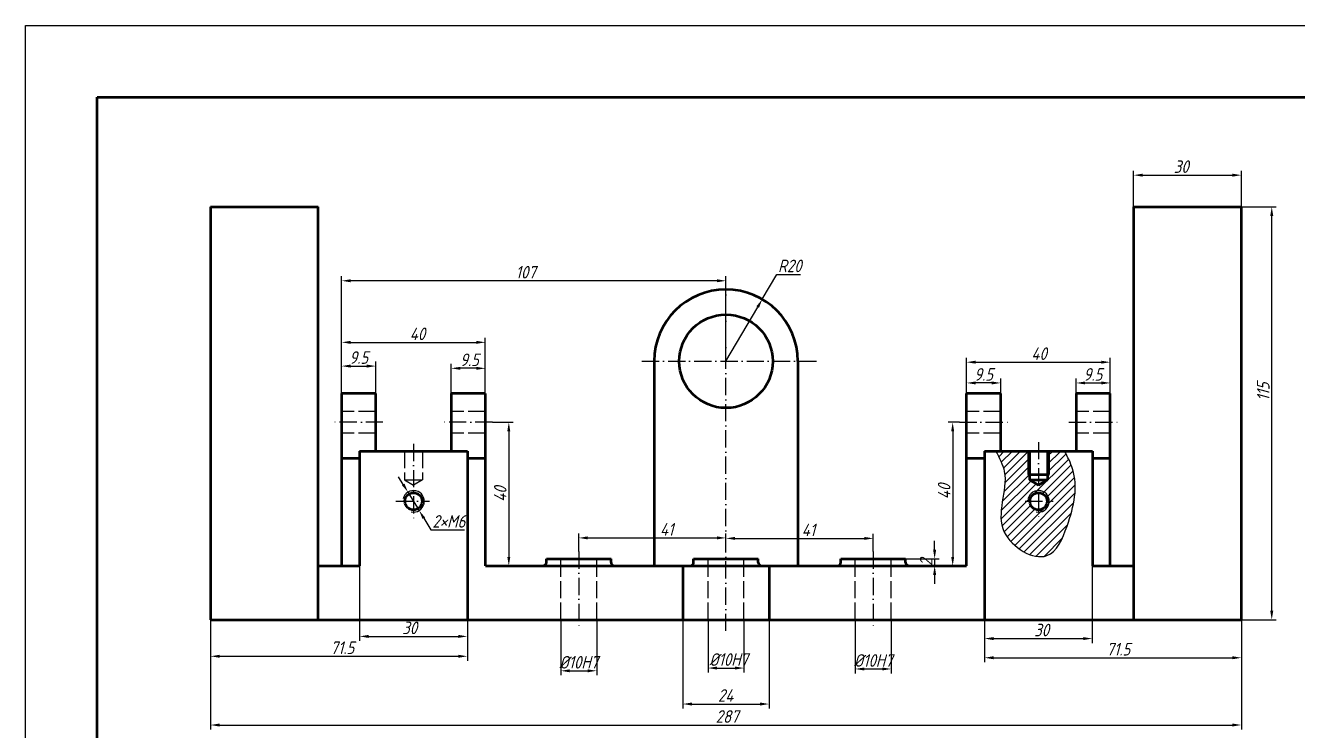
# Model space of a CAD drawing. Header units: millimetres. Extents: x 12 to 606, y 14 to 434.
# Drawn here: x 11.8 to 366, y 237.7 to 434.1 of the extents above; entities that cross this region are included whole.
import ezdxf

# ---------------------------------------------------------------- set-up
doc = ezdxf.new("R2010")
doc.units = ezdxf.units.MM
doc.linetypes.add('ACAD_ISO02W100', pattern=[15, 12, -3])
doc.linetypes.add('ACAD_ISO10W100', pattern=[18, 12, -3, 0, -3])
for name, color, linetype, lineweight in [('剖面线', 5, 'Continuous', 25), ('尺寸标注', 7, 'Continuous', 25), ('粗实线', 3, 'Continuous', 50), ('细实线', 7, 'Continuous', 25), ('细点画线', 1, 'ACAD_ISO10W100', 25), ('细虚线', 2, 'ACAD_ISO02W100', 25)]:
    doc.layers.add(name, color=color, linetype=linetype, lineweight=lineweight)
doc.styles.add('长仿宋', font='gbeitc.shx', dxfattribs={"bigfont": 'gbcbig.shx'})
doc.dimstyles.new('ISO-25', dxfattribs={"dimtxt": 3.5, "dimasz": 2.5, "dimexe": 1.25, "dimexo": 0, "dimtad": 1, "dimdsep": 46, "dimtxsty": '长仿宋', "dimcen": 2.5, "dimadec": 0, "dimazin": 0, "dimtfac": 1, "dimtmove": 0, "dimatfit": 2, "dimfxl": 1, "dimarcsym": 0})
doc.dimstyles.new('ISO-25$3', dxfattribs={"dimtxt": 3.5, "dimasz": 2.5, "dimexe": 1.25, "dimexo": 0, "dimtad": 1, "dimtoh": 1, "dimdsep": 46, "dimtxsty": '长仿宋', "dimcen": 2.5, "dimadec": 0, "dimazin": 0, "dimtfac": 1, "dimtmove": 0, "dimatfit": 2, "dimfxl": 1, "dimarcsym": 0})
doc.dimstyles.new('ISO-25$4', dxfattribs={"dimtxt": 3.5, "dimasz": 2.5, "dimexe": 1.25, "dimexo": 0, "dimtad": 1, "dimtoh": 1, "dimdsep": 46, "dimtxsty": '长仿宋', "dimcen": 2.5, "dimadec": 0, "dimazin": 0, "dimtfac": 1, "dimtmove": 0, "dimatfit": 2, "dimfxl": 1, "dimarcsym": 0})

# ---------------------------------------------------------------- blocks, each defined once
blk = doc.blocks.new('*D39')
at = {"layer": 'Defpoints', "color": 0, "transparency": 16777216}
for p in [(63.36, 268.6), (350.36, 268.6), (350.36, 239.29)]:
    blk.add_point(p, dxfattribs=at)
at = {"layer": '尺寸标注', "color": 0, "lineweight": -2, "transparency": 16777216}
for p, q in [((63.36, 268.6), (63.36, 238.04)), ((350.36, 268.6), (350.36, 238.04)), ((65.86, 239.29), (347.86, 239.29))]:
    blk.add_line(p, q, dxfattribs=at)
at = {"layer": '尺寸标注', "color": 0, "transparency": 16777216}
for points in [[(65.86, 239.7), (65.86, 238.87), (63.36, 239.29)], [(347.86, 239.7), (347.86, 238.87), (350.36, 239.29)]]:
    blk.add_solid(points, dxfattribs=at)
at = {"layer": '尺寸标注', "color": 0, "transparency": 16777216, "insert": (207.18, 241.66), "char_height": 3.5, "attachment_point": 5, "style": '长仿宋'}
blk.add_mtext('287', dxfattribs=at)
blk = doc.blocks.new('*D40')
at = {"layer": 'Defpoints', "color": 0, "transparency": 16777216}
for p in [(350.36, 383.6), (358.81, 383.6), (350.36, 268.6)]:
    blk.add_point(p, dxfattribs=at)
at = {"layer": '尺寸标注', "color": 0, "lineweight": -2, "transparency": 16777216}
for p, q in [((350.36, 383.6), (360.06, 383.6)), ((358.81, 271.1), (358.81, 381.1)), ((350.36, 268.6), (360.06, 268.6))]:
    blk.add_line(p, q, dxfattribs=at)
at = {"layer": '尺寸标注', "color": 0, "transparency": 16777216}
for points in [[(358.39, 381.1), (359.23, 381.1), (358.81, 383.6)], [(358.39, 271.1), (359.23, 271.1), (358.81, 268.6)]]:
    blk.add_solid(points, dxfattribs=at)
at = {"layer": '尺寸标注', "color": 0, "transparency": 16777216, "insert": (356.44, 332.15), "char_height": 3.5, "attachment_point": 5, "rotation": 90, "style": '长仿宋'}
blk.add_mtext('115', dxfattribs=at)
blk = doc.blocks.new('*D46')
at = {"layer": 'Defpoints', "color": 0, "transparency": 16777216}
for p in [(216.96, 357.86), (206.86, 340.6)]:
    blk.add_point(p, dxfattribs=at)
at = {"layer": '尺寸标注', "color": 0, "lineweight": -2, "transparency": 16777216}
for p, q in [((216.96, 357.86), (221.01, 364.78)), ((221.01, 364.78), (227.61, 364.78)), ((206.86, 340.6), (215.7, 355.7))]:
    blk.add_line(p, q, dxfattribs=at)
at = {"layer": '尺寸标注', "color": 0, "transparency": 16777216}
blk.add_solid([(215.34, 355.91), (216.06, 355.49), (216.96, 357.86)], dxfattribs=at)
at = {"layer": '尺寸标注', "color": 0, "transparency": 16777216, "insert": (224.62, 367.16), "char_height": 3.5, "attachment_point": 5, "style": '长仿宋'}
blk.add_mtext('R20', dxfattribs=at)
blk = doc.blocks.new('*D55')
at = {"layer": 'Defpoints', "color": 0, "transparency": 16777216}
for p in [(350.36, 392.43), (320.36, 383.6), (350.36, 383.6)]:
    blk.add_point(p, dxfattribs=at)
at = {"layer": '尺寸标注', "color": 0, "lineweight": -2, "transparency": 16777216}
for p, q in [((320.36, 383.6), (320.36, 393.68)), ((350.36, 383.6), (350.36, 393.68)), ((322.86, 392.43), (347.86, 392.43))]:
    blk.add_line(p, q, dxfattribs=at)
at = {"layer": '尺寸标注', "color": 0, "transparency": 16777216}
for points in [[(322.86, 392.85), (322.86, 392.02), (320.36, 392.43)], [(347.86, 392.85), (347.86, 392.02), (350.36, 392.43)]]:
    blk.add_solid(points, dxfattribs=at)
at = {"layer": '尺寸标注', "color": 0, "transparency": 16777216, "insert": (333.61, 394.81), "char_height": 3.5, "attachment_point": 5, "style": '长仿宋'}
blk.add_mtext('30', dxfattribs=at)
blk = doc.blocks.new('*D59')
at = {"layer": 'Defpoints', "color": 0, "transparency": 16777216}
for p in [(104.86, 283.6), (134.86, 268.6), (134.86, 263.97)]:
    blk.add_point(p, dxfattribs=at)
at = {"layer": '尺寸标注', "color": 0, "lineweight": -2, "transparency": 16777216}
for p, q in [((104.86, 283.6), (104.86, 262.72)), ((134.86, 268.6), (134.86, 262.72)), ((107.36, 263.97), (132.36, 263.97))]:
    blk.add_line(p, q, dxfattribs=at)
at = {"layer": '尺寸标注', "color": 0, "transparency": 16777216}
for points in [[(107.36, 264.39), (107.36, 263.55), (104.86, 263.97)], [(132.36, 264.39), (132.36, 263.55), (134.86, 263.97)]]:
    blk.add_solid(points, dxfattribs=at)
at = {"layer": '尺寸标注', "color": 0, "transparency": 16777216, "insert": (118.79, 266.35), "char_height": 3.5, "attachment_point": 5, "style": '长仿宋'}
blk.add_mtext('30', dxfattribs=at)
blk = doc.blocks.new('*D60')
at = {"layer": 'Defpoints', "color": 0, "transparency": 16777216}
for p in [(63.36, 268.6), (134.86, 268.6), (134.86, 258.43)]:
    blk.add_point(p, dxfattribs=at)
at = {"layer": '尺寸标注', "color": 0, "lineweight": -2, "transparency": 16777216}
for p, q in [((63.36, 268.6), (63.36, 257.18)), ((134.86, 268.6), (134.86, 257.18)), ((65.86, 258.43), (132.36, 258.43))]:
    blk.add_line(p, q, dxfattribs=at)
at = {"layer": '尺寸标注', "color": 0, "transparency": 16777216}
for points in [[(65.86, 258.85), (65.86, 258.02), (63.36, 258.43)], [(132.36, 258.85), (132.36, 258.02), (134.86, 258.43)]]:
    blk.add_solid(points, dxfattribs=at)
at = {"layer": '尺寸标注', "color": 0, "transparency": 16777216, "insert": (100.05, 260.81), "char_height": 3.5, "attachment_point": 5, "style": '长仿宋'}
blk.add_mtext('71.5', dxfattribs=at)
blk = doc.blocks.new('*D61')
at = {"layer": 'Defpoints', "color": 0, "transparency": 16777216}
for p in [(308.86, 283.6), (278.86, 277.43), (308.86, 263.36)]:
    blk.add_point(p, dxfattribs=at)
at = {"layer": '尺寸标注', "color": 0, "lineweight": -2, "transparency": 16777216}
for p, q in [((308.86, 283.6), (308.86, 262.11)), ((278.86, 277.43), (278.86, 262.11)), ((281.36, 263.36), (306.36, 263.36))]:
    blk.add_line(p, q, dxfattribs=at)
at = {"layer": '尺寸标注', "color": 0, "transparency": 16777216}
for points in [[(281.36, 263.78), (281.36, 262.95), (278.86, 263.36)], [(306.36, 263.78), (306.36, 262.95), (308.86, 263.36)]]:
    blk.add_solid(points, dxfattribs=at)
at = {"layer": '尺寸标注', "color": 0, "transparency": 16777216, "insert": (294.74, 265.74), "char_height": 3.5, "attachment_point": 5, "style": '长仿宋'}
blk.add_mtext('30', dxfattribs=at)
blk = doc.blocks.new('*D62')
at = {"layer": 'Defpoints', "color": 0, "transparency": 16777216}
for p in [(278.86, 268.6), (350.36, 268.6), (350.36, 258.02)]:
    blk.add_point(p, dxfattribs=at)
at = {"layer": '尺寸标注', "color": 0, "lineweight": -2, "transparency": 16777216}
for p, q in [((278.86, 268.6), (278.86, 256.77)), ((350.36, 268.6), (350.36, 256.77)), ((281.36, 258.02), (347.86, 258.02))]:
    blk.add_line(p, q, dxfattribs=at)
at = {"layer": '尺寸标注', "color": 0, "transparency": 16777216}
for points in [[(281.36, 258.44), (281.36, 257.61), (278.86, 258.02)], [(347.86, 258.44), (347.86, 257.61), (350.36, 258.02)]]:
    blk.add_solid(points, dxfattribs=at)
at = {"layer": '尺寸标注', "color": 0, "transparency": 16777216, "insert": (316.1, 260.4), "char_height": 3.5, "attachment_point": 5, "style": '长仿宋'}
blk.add_mtext('71.5', dxfattribs=at)
blk = doc.blocks.new('*D63')
at = {"layer": 'Defpoints', "color": 0, "transparency": 16777216}
for p in [(206.86, 291.4), (206.86, 291.4), (165.86, 287.6)]:
    blk.add_point(p, dxfattribs=at)
at = {"layer": '尺寸标注', "color": 0, "lineweight": -2, "transparency": 16777216}
for p, q in [((165.86, 287.6), (165.86, 292.65)), ((168.36, 291.4), (204.36, 291.4)), ((206.86, 291.4), (206.86, 292.65))]:
    blk.add_line(p, q, dxfattribs=at)
at = {"layer": '尺寸标注', "color": 0, "transparency": 16777216}
for points in [[(168.36, 291.82), (168.36, 290.99), (165.86, 291.4)], [(204.36, 291.82), (204.36, 290.99), (206.86, 291.4)]]:
    blk.add_solid(points, dxfattribs=at)
at = {"layer": '尺寸标注', "color": 0, "transparency": 16777216, "insert": (190.36, 293.78), "char_height": 3.5, "attachment_point": 5, "style": '长仿宋'}
blk.add_mtext('41', dxfattribs=at)
blk = doc.blocks.new('*D64')
at = {"layer": 'Defpoints', "color": 0, "transparency": 16777216}
for p in [(206.86, 291.27), (247.86, 291.27), (247.86, 287.6)]:
    blk.add_point(p, dxfattribs=at)
at = {"layer": '尺寸标注', "color": 0, "lineweight": -2, "transparency": 16777216}
for p, q in [((206.86, 291.27), (206.86, 292.52)), ((209.36, 291.27), (245.36, 291.27)), ((247.86, 287.6), (247.86, 292.52))]:
    blk.add_line(p, q, dxfattribs=at)
at = {"layer": '尺寸标注', "color": 0, "transparency": 16777216}
for points in [[(209.36, 291.68), (209.36, 290.85), (206.86, 291.27)], [(245.36, 291.68), (245.36, 290.85), (247.86, 291.27)]]:
    blk.add_solid(points, dxfattribs=at)
at = {"layer": '尺寸标注', "color": 0, "transparency": 16777216, "insert": (229.83, 293.64), "char_height": 3.5, "attachment_point": 5, "style": '长仿宋'}
blk.add_mtext('41', dxfattribs=at)
blk = doc.blocks.new('*D74')
at = {"layer": 'Defpoints', "color": 0, "transparency": 16777216}
for p in [(99.86, 363.02), (206.86, 342.92), (99.86, 331.6)]:
    blk.add_point(p, dxfattribs=at)
at = {"layer": '尺寸标注', "color": 0, "lineweight": -2, "transparency": 16777216}
for p, q in [((99.86, 331.6), (99.86, 364.27)), ((204.36, 363.02), (102.36, 363.02)), ((206.86, 342.92), (206.86, 364.27))]:
    blk.add_line(p, q, dxfattribs=at)
at = {"layer": '尺寸标注', "color": 0, "transparency": 16777216}
for points in [[(102.36, 363.44), (102.36, 362.61), (99.86, 363.02)], [(204.36, 363.44), (204.36, 362.61), (206.86, 363.02)]]:
    blk.add_solid(points, dxfattribs=at)
at = {"layer": '尺寸标注', "color": 0, "transparency": 16777216, "insert": (151.1, 365.4), "char_height": 3.5, "attachment_point": 5, "style": '长仿宋'}
blk.add_mtext('107', dxfattribs=at)
blk = doc.blocks.new('*D75')
at = {"layer": 'Defpoints', "color": 0, "transparency": 16777216}
for p in [(109.36, 339.26), (99.86, 331.6), (109.36, 331.6)]:
    blk.add_point(p, dxfattribs=at)
at = {"layer": '尺寸标注', "color": 0, "lineweight": -2, "transparency": 16777216}
for p, q in [((99.86, 331.6), (99.86, 340.51)), ((109.36, 331.6), (109.36, 340.51)), ((102.36, 339.26), (106.86, 339.26))]:
    blk.add_line(p, q, dxfattribs=at)
at = {"layer": '尺寸标注', "color": 0, "transparency": 16777216}
for points in [[(102.36, 339.68), (102.36, 338.84), (99.86, 339.26)], [(106.86, 339.68), (106.86, 338.84), (109.36, 339.26)]]:
    blk.add_solid(points, dxfattribs=at)
at = {"layer": '尺寸标注', "color": 0, "transparency": 16777216, "insert": (104.61, 341.63), "char_height": 3.5, "attachment_point": 5, "style": '长仿宋'}
blk.add_mtext('9.5', dxfattribs=at)
blk = doc.blocks.new('*D76')
at = {"layer": 'Defpoints', "color": 0, "transparency": 16777216}
for p in [(130.36, 338.64), (130.36, 331.6), (139.86, 331.6)]:
    blk.add_point(p, dxfattribs=at)
at = {"layer": '尺寸标注', "color": 0, "lineweight": -2, "transparency": 16777216}
for p, q in [((130.36, 331.6), (130.36, 339.89)), ((137.36, 338.64), (132.86, 338.64)), ((139.86, 331.6), (139.86, 339.89))]:
    blk.add_line(p, q, dxfattribs=at)
at = {"layer": '尺寸标注', "color": 0, "transparency": 16777216}
for points in [[(132.86, 339.05), (132.86, 338.22), (130.36, 338.64)], [(137.36, 339.05), (137.36, 338.22), (139.86, 338.64)]]:
    blk.add_solid(points, dxfattribs=at)
at = {"layer": '尺寸标注', "color": 0, "transparency": 16777216, "insert": (135.44, 341.01), "char_height": 3.5, "attachment_point": 5, "style": '长仿宋'}
blk.add_mtext('9.5', dxfattribs=at)
blk = doc.blocks.new('*D77')
at = {"layer": 'Defpoints', "color": 0, "transparency": 16777216}
for p in [(139.86, 345.87), (99.86, 331.6), (139.86, 331.6)]:
    blk.add_point(p, dxfattribs=at)
at = {"layer": '尺寸标注', "color": 0, "lineweight": -2, "transparency": 16777216}
for p, q in [((99.86, 331.6), (99.86, 347.12)), ((139.86, 331.6), (139.86, 347.12)), ((102.36, 345.87), (137.36, 345.87))]:
    blk.add_line(p, q, dxfattribs=at)
at = {"layer": '尺寸标注', "color": 0, "transparency": 16777216}
for points in [[(102.36, 346.29), (102.36, 345.45), (99.86, 345.87)], [(137.36, 346.29), (137.36, 345.45), (139.86, 345.87)]]:
    blk.add_solid(points, dxfattribs=at)
at = {"layer": '尺寸标注', "color": 0, "transparency": 16777216, "insert": (120.96, 348.24), "char_height": 3.5, "attachment_point": 5, "style": '长仿宋'}
blk.add_mtext('40', dxfattribs=at)
blk = doc.blocks.new('*D84')
at = {"layer": 'Defpoints', "color": 0, "transparency": 16777216}
for p in [(256.86, 285.6), (264.96, 283.6), (264.96, 283.6)]:
    blk.add_point(p, dxfattribs=at)
at = {"layer": '尺寸标注', "color": 0, "lineweight": -2, "transparency": 16777216}
for p, q in [((264.96, 288.1), (264.96, 290.6)), ((256.86, 285.6), (266.21, 285.6)), ((264.96, 283.6), (263.71, 283.6)), ((264.96, 285.6), (264.96, 283.6)), ((264.96, 281.1), (264.96, 278.6))]:
    blk.add_line(p, q, dxfattribs=at)
at = {"layer": '尺寸标注', "color": 0, "transparency": 16777216}
for points in [[(264.54, 288.1), (265.37, 288.1), (264.96, 285.6)], [(264.54, 281.1), (265.37, 281.1), (264.96, 283.6)]]:
    blk.add_solid(points, dxfattribs=at)
at = {"layer": '尺寸标注', "color": 0, "transparency": 16777216, "insert": (262.58, 284.6), "char_height": 3.5, "attachment_point": 5, "rotation": 90, "style": '长仿宋'}
blk.add_mtext('2', dxfattribs=at)
blk = doc.blocks.new('*D91')
at = {"layer": 'Defpoints', "color": 0, "transparency": 16777216}
for p in [(118.3, 304.16), (121.42, 299.04)]:
    blk.add_point(p, dxfattribs=at)
at = {"layer": '尺寸标注', "color": 0, "lineweight": -2, "transparency": 16777216}
for p, q in [((117, 306.3), (115.7, 308.43)), ((118.3, 304.16), (121.42, 299.04)), ((122.72, 296.9), (124.71, 293.63)), ((124.71, 293.63), (134.08, 293.63))]:
    blk.add_line(p, q, dxfattribs=at)
at = {"layer": '尺寸标注', "color": 0, "transparency": 16777216}
for points in [[(117.36, 306.51), (116.65, 306.08), (118.3, 304.16)], [(123.08, 297.12), (122.37, 296.68), (121.42, 299.04)]]:
    blk.add_solid(points, dxfattribs=at)
at = {"layer": '尺寸标注', "color": 0, "transparency": 16777216, "insert": (129.71, 296.01), "char_height": 3.5, "attachment_point": 5, "style": '长仿宋'}
blk.add_mtext('2×M6', dxfattribs=at)
blk = doc.blocks.new('*D101')
at = {"layer": 'Defpoints', "color": 0, "transparency": 16777216}
for p in [(271.86, 323.6), (269.98, 283.6), (269.98, 283.6)]:
    blk.add_point(p, dxfattribs=at)
at = {"layer": '尺寸标注', "color": 0, "lineweight": -2, "transparency": 16777216}
for p, q in [((271.86, 323.6), (268.73, 323.6)), ((269.98, 321.1), (269.98, 286.1)), ((269.98, 283.6), (268.73, 283.6))]:
    blk.add_line(p, q, dxfattribs=at)
at = {"layer": '尺寸标注', "color": 0, "transparency": 16777216}
for points in [[(269.57, 321.1), (270.4, 321.1), (269.98, 323.6)], [(269.57, 286.1), (270.4, 286.1), (269.98, 283.6)]]:
    blk.add_solid(points, dxfattribs=at)
at = {"layer": '尺寸标注', "color": 0, "transparency": 16777216, "insert": (267.61, 304.32), "char_height": 3.5, "attachment_point": 5, "rotation": 90, "style": '长仿宋'}
blk.add_mtext('40', dxfattribs=at)
blk = doc.blocks.new('*D103')
at = {"layer": 'Defpoints', "color": 0, "transparency": 16777216}
for p in [(313.86, 340.34), (273.86, 331.6), (313.86, 331.6)]:
    blk.add_point(p, dxfattribs=at)
at = {"layer": '尺寸标注', "color": 0, "lineweight": -2, "transparency": 16777216}
for p, q in [((273.86, 331.6), (273.86, 341.59)), ((276.36, 340.34), (311.36, 340.34)), ((313.86, 331.6), (313.86, 341.59))]:
    blk.add_line(p, q, dxfattribs=at)
at = {"layer": '尺寸标注', "color": 0, "transparency": 16777216}
for points in [[(276.36, 340.76), (276.36, 339.93), (273.86, 340.34)], [(311.36, 340.76), (311.36, 339.93), (313.86, 340.34)]]:
    blk.add_solid(points, dxfattribs=at)
at = {"layer": '尺寸标注', "color": 0, "transparency": 16777216, "insert": (294.03, 342.72), "char_height": 3.5, "attachment_point": 5, "style": '长仿宋'}
blk.add_mtext('40', dxfattribs=at)
blk = doc.blocks.new('*D104')
at = {"layer": 'Defpoints', "color": 0, "transparency": 16777216}
for p in [(273.86, 334.56), (273.86, 331.6), (283.36, 331.6)]:
    blk.add_point(p, dxfattribs=at)
at = {"layer": '尺寸标注', "color": 0, "lineweight": -2, "transparency": 16777216}
for p, q in [((273.86, 331.6), (273.86, 335.81)), ((280.86, 334.56), (276.36, 334.56)), ((283.36, 331.6), (283.36, 335.81))]:
    blk.add_line(p, q, dxfattribs=at)
at = {"layer": '尺寸标注', "color": 0, "transparency": 16777216}
for points in [[(276.36, 334.98), (276.36, 334.15), (273.86, 334.56)], [(280.86, 334.98), (280.86, 334.15), (283.36, 334.56)]]:
    blk.add_solid(points, dxfattribs=at)
at = {"layer": '尺寸标注', "color": 0, "transparency": 16777216, "insert": (278.59, 336.94), "char_height": 3.5, "attachment_point": 5, "style": '长仿宋'}
blk.add_mtext('9.5', dxfattribs=at)
blk = doc.blocks.new('*D105')
at = {"layer": 'Defpoints', "color": 0, "transparency": 16777216}
for p in [(313.86, 334.56), (304.36, 331.6), (313.86, 331.6)]:
    blk.add_point(p, dxfattribs=at)
at = {"layer": '尺寸标注', "color": 0, "lineweight": -2, "transparency": 16777216}
for p, q in [((304.36, 331.6), (304.36, 335.81)), ((306.86, 334.56), (311.36, 334.56)), ((313.86, 331.6), (313.86, 335.81))]:
    blk.add_line(p, q, dxfattribs=at)
at = {"layer": '尺寸标注', "color": 0, "transparency": 16777216}
for points in [[(306.86, 334.98), (306.86, 334.15), (304.36, 334.56)], [(311.36, 334.98), (311.36, 334.15), (313.86, 334.56)]]:
    blk.add_solid(points, dxfattribs=at)
at = {"layer": '尺寸标注', "color": 0, "transparency": 16777216, "insert": (309.01, 336.94), "char_height": 3.5, "attachment_point": 5, "style": '长仿宋'}
blk.add_mtext('9.5', dxfattribs=at)
blk = doc.blocks.new('*D106')
at = {"layer": 'Defpoints', "color": 0, "transparency": 16777216}
for p in [(194.86, 268.6), (218.86, 268.6), (218.86, 245.13)]:
    blk.add_point(p, dxfattribs=at)
at = {"layer": '尺寸标注', "color": 0, "lineweight": -2, "transparency": 16777216}
for p, q in [((194.86, 268.6), (194.86, 243.88)), ((218.86, 268.6), (218.86, 243.88)), ((197.36, 245.13), (216.36, 245.13))]:
    blk.add_line(p, q, dxfattribs=at)
at = {"layer": '尺寸标注', "color": 0, "transparency": 16777216}
for points in [[(197.36, 245.55), (197.36, 244.72), (194.86, 245.13)], [(216.36, 245.55), (216.36, 244.72), (218.86, 245.13)]]:
    blk.add_solid(points, dxfattribs=at)
at = {"layer": '尺寸标注', "color": 0, "transparency": 16777216, "insert": (206.75, 247.51), "char_height": 3.5, "attachment_point": 5, "style": '长仿宋'}
blk.add_mtext('24', dxfattribs=at)
blk = doc.blocks.new('*D108')
at = {"layer": 'Defpoints', "color": 0, "transparency": 16777216}
for p in [(141.86, 323.6), (146.4, 283.6), (146.4, 283.6)]:
    blk.add_point(p, dxfattribs=at)
at = {"layer": '尺寸标注', "color": 0, "lineweight": -2, "transparency": 16777216}
for p, q in [((141.86, 323.6), (147.65, 323.6)), ((146.4, 321.1), (146.4, 286.1)), ((146.4, 283.6), (145.15, 283.6))]:
    blk.add_line(p, q, dxfattribs=at)
at = {"layer": '尺寸标注', "color": 0, "transparency": 16777216}
for points in [[(145.98, 321.1), (146.81, 321.1), (146.4, 323.6)], [(145.98, 286.1), (146.81, 286.1), (146.4, 283.6)]]:
    blk.add_solid(points, dxfattribs=at)
at = {"layer": '尺寸标注', "color": 0, "transparency": 16777216, "insert": (144.02, 303.6), "char_height": 3.5, "attachment_point": 5, "rotation": 90, "style": '长仿宋'}
blk.add_mtext('40', dxfattribs=at)
blk = doc.blocks.new('*D119')
at = {"layer": 'Defpoints', "color": 0, "transparency": 16777216}
for p in [(201.86, 268.6), (211.86, 268.6), (211.86, 255.15)]:
    blk.add_point(p, dxfattribs=at)
at = {"layer": '尺寸标注', "color": 0, "lineweight": -2, "transparency": 16777216}
for p, q in [((201.86, 268.6), (201.86, 253.9)), ((211.86, 268.6), (211.86, 253.9)), ((204.36, 255.15), (209.36, 255.15))]:
    blk.add_line(p, q, dxfattribs=at)
at = {"layer": '尺寸标注', "color": 0, "transparency": 16777216}
for points in [[(204.36, 255.57), (204.36, 254.73), (201.86, 255.15)], [(209.36, 255.57), (209.36, 254.73), (211.86, 255.15)]]:
    blk.add_solid(points, dxfattribs=at)
at = {"layer": '尺寸标注', "color": 0, "transparency": 16777216, "insert": (207.59, 257.52), "char_height": 3.5, "attachment_point": 5, "style": '长仿宋'}
blk.add_mtext('%%C10H7', dxfattribs=at)
blk = doc.blocks.new('*D120')
at = {"layer": 'Defpoints', "color": 0, "transparency": 16777216}
for p in [(160.86, 268.6), (170.86, 268.6), (170.86, 254.39)]:
    blk.add_point(p, dxfattribs=at)
at = {"layer": '尺寸标注', "color": 0, "lineweight": -2, "transparency": 16777216}
for p, q in [((160.86, 268.6), (160.86, 253.14)), ((170.86, 268.6), (170.86, 253.14)), ((163.36, 254.39), (168.36, 254.39))]:
    blk.add_line(p, q, dxfattribs=at)
at = {"layer": '尺寸标注', "color": 0, "transparency": 16777216}
for points in [[(163.36, 254.8), (163.36, 253.97), (160.86, 254.39)], [(168.36, 254.8), (168.36, 253.97), (170.86, 254.39)]]:
    blk.add_solid(points, dxfattribs=at)
at = {"layer": '尺寸标注', "color": 0, "transparency": 16777216, "insert": (165.86, 256.76), "char_height": 3.5, "attachment_point": 5, "style": '长仿宋'}
blk.add_mtext('%%C10H7', dxfattribs=at)
blk = doc.blocks.new('*D121')
at = {"layer": 'Defpoints', "color": 0, "transparency": 16777216}
for p in [(242.86, 268.6), (252.86, 268.6), (252.86, 254.9)]:
    blk.add_point(p, dxfattribs=at)
at = {"layer": '尺寸标注', "color": 0, "lineweight": -2, "transparency": 16777216}
for p, q in [((242.86, 268.6), (242.86, 253.65)), ((252.86, 268.6), (252.86, 253.65)), ((245.36, 254.9), (250.36, 254.9))]:
    blk.add_line(p, q, dxfattribs=at)
at = {"layer": '尺寸标注', "color": 0, "transparency": 16777216}
for points in [[(245.36, 255.31), (245.36, 254.48), (242.86, 254.9)], [(250.36, 255.31), (250.36, 254.48), (252.86, 254.9)]]:
    blk.add_solid(points, dxfattribs=at)
at = {"layer": '尺寸标注', "color": 0, "transparency": 16777216, "insert": (247.86, 257.27), "char_height": 3.5, "attachment_point": 5, "style": '长仿宋'}
blk.add_mtext('%%C10H7', dxfattribs=at)

msp = doc.modelspace()

# ---------------------------------------------------------------- hatches: boundary and pattern name
at = {"layer": '剖面线'}
h = msp.add_hatch(dxfattribs=at)
h.set_pattern_fill('ANSI31', color=256, scale=0.5)
h.set_pattern_definition([(45, (-109.1925, -107.1346), (-1.122532, 1.122532), [])])
edge = h.paths.add_edge_path()
edge.add_spline(control_points=[(281.956, 315.598), (282.965, 313.726), (286.712, 306.771), (278.929, 293.329), (296.827, 282.423), (303.134, 297.072), (305.315, 307.463), (301.995, 313.944), (301.148, 315.598)], knot_values=[0, 0, 0, 0, 6.2093526, 23.0624857, 36.5984778, 46.5736663, 62.5560463, 68.0318807, 68.0318807, 68.0318807, 68.0318807], degree=3, periodic=0)
edge.add_line((301.148, 315.598), (296.864, 315.598))
edge.add_line((296.864, 315.598), (296.864, 309.067))
edge.add_line((296.864, 309.067), (296.395, 309.067))
edge.add_line((296.395, 309.067), (296.395, 307.598))
edge.add_line((296.395, 307.598), (293.864, 306.137))
edge.add_line((293.864, 306.137), (293.864, 303.998))
edge.add_arc((293.864, 301.598), 2.4, 0, 90, ccw=False)
edge.add_arc((293.864, 301.598), 2.4, -180, 0, ccw=False)
edge.add_arc((293.864, 301.598), 2.4, 90, 180, ccw=False)
edge.add_line((293.864, 303.998), (293.864, 306.137))
edge.add_line((293.864, 306.137), (291.333, 307.598))
edge.add_line((291.333, 307.598), (291.333, 309.067))
edge.add_line((291.333, 309.067), (290.864, 309.067))
edge.add_line((290.864, 309.067), (290.864, 315.598))
edge.add_line((290.864, 315.598), (281.956, 315.598))
h.paths.add_polyline_path([(291.333, 315.598), (290.864, 315.598), (290.864, 309.067), (291.333, 309.067)], flags=17)
h.paths.add_polyline_path([(296.864, 315.598), (296.395, 315.598), (296.395, 309.067), (296.864, 309.067)], flags=17)

# ---------------------------------------------------------------- linework, layer by layer
at = {"layer": '粗实线'}
for p, q in [((31.82, 414.14), (585.82, 414.14)), ((31.82, 33.64), (31.82, 414.14)), ((63.364, 383.598), (63.364, 268.598)), ((63.364, 383.598), (93.364, 383.598)), ((93.364, 268.598), (93.364, 383.598)), ((320.364, 383.598), (320.364, 268.598)), ((320.364, 383.598), (350.364, 383.598)), ((350.364, 268.598), (350.364, 383.598)), ((186.864, 340.598), (186.864, 283.598)), ((226.864, 340.598), (226.864, 283.598)), ((109.364, 331.598), (99.864, 331.598)), ((99.864, 283.598), (99.864, 331.598)), ((109.364, 315.598), (109.364, 331.598)), ((139.864, 331.598), (130.364, 331.598)), ((130.364, 331.598), (130.364, 315.598)), ((139.864, 283.598), (139.864, 331.598)), ((283.364, 331.598), (273.864, 331.598)), ((273.864, 283.598), (273.864, 331.598)), ((283.364, 315.598), (283.364, 331.598)), ((313.864, 331.598), (304.364, 331.598)), ((304.364, 331.598), (304.364, 315.598)), ((313.864, 283.598), (313.864, 331.598)), ((104.864, 315.598), (104.864, 283.598)), ((104.864, 315.598), (134.864, 315.598)), ((134.864, 315.598), (134.864, 268.598)), ((278.864, 315.598), (278.864, 268.598)), ((278.864, 315.598), (308.864, 315.598)), ((308.864, 315.598), (308.864, 283.598)), ((99.864, 313.598), (104.864, 313.598)), ((134.864, 313.598), (139.864, 313.598)), ((273.864, 313.598), (278.864, 313.598)), ((308.864, 313.598), (313.864, 313.598)), ((290.864, 309.067), (296.864, 309.067)), ((93.364, 283.598), (104.864, 283.598)), ((139.864, 283.598), (273.864, 283.598)), ((156.864, 285.598), (174.864, 285.598)), ((156.864, 284.598), (156.864, 285.598)), ((174.864, 284.598), (174.864, 285.598)), ((194.864, 283.598), (194.864, 268.598)), ((197.864, 285.598), (215.864, 285.598)), ((197.864, 284.598), (197.864, 285.598)), ((215.864, 284.598), (215.864, 285.598)), ((218.864, 283.598), (218.864, 268.598)), ((238.864, 285.598), (256.864, 285.598)), ((238.864, 284.598), (238.864, 285.598)), ((256.864, 284.598), (256.864, 285.598)), ((308.864, 283.598), (320.364, 283.598)), ((63.364, 268.598), (350.364, 268.598))]:
    msp.add_line(p, q, dxfattribs=at)
at = {"layer": '粗实线', "ltscale": 0.5}
for p, q in [((291.333, 315.598), (291.333, 307.598)), ((296.395, 315.598), (296.395, 307.598)), ((291.333, 307.598), (296.395, 307.598)), ((291.333, 307.598), (293.864, 306.137)), ((296.395, 307.598), (293.864, 306.137))]:
    msp.add_line(p, q, dxfattribs=at)
at = {"layer": '粗实线'}
for centre, radius in [((206.864, 340.598), 13), ((119.864, 301.598), 2.4), ((293.864, 301.598), 2.4)]:
    msp.add_circle(centre, radius, dxfattribs=at)
for centre, radius, start, end in [((206.864, 340.598), 20, 0, 180), ((155.864, 284.598), 1, 270, 0), ((175.864, 284.598), 1, 180, 270), ((196.864, 284.598), 1, 270, 0), ((216.864, 284.598), 1, 180, 270), ((237.864, 284.598), 1, 270, 0), ((257.864, 284.598), 1, 180, 270)]:
    msp.add_arc(centre, radius, start, end, dxfattribs=at)
at = {"layer": '细实线'}
for p, q in [((11.82, 434.14), (605.82, 434.14)), ((11.82, 13.64), (11.82, 434.14))]:
    msp.add_line(p, q, dxfattribs=at)
at = {"layer": '细实线', "ltscale": 0.4}
for p, q in [((290.864, 315.598), (290.864, 309.067)), ((296.864, 315.598), (296.864, 309.067))]:
    msp.add_line(p, q, dxfattribs=at)
for centre in [(119.864, 301.598), (293.864, 301.598)]:
    msp.add_arc(centre, 3, 257.54077, 166.29932, dxfattribs=at)
msp.add_spline([(281.956, 315.598), (284.355, 309.871), (284.355, 293.018), (296.195, 286.457), (301.829, 294.689), (303.376, 310.596), (301.148, 315.598)], degree=3, dxfattribs=at)
at = {"layer": '细点画线', "ltscale": 0.4}
for p, q in [((206.864, 265.482), (206.864, 363.781)), ((183.447, 340.598), (232.264, 340.598)), ((111.364, 323.598), (97.864, 323.598)), ((141.864, 323.598), (128.364, 323.598)), ((271.864, 323.598), (285.364, 323.598)), ((302.364, 323.598), (315.864, 323.598)), ((119.864, 317.6), (119.864, 296.14)), ((293.864, 318.094), (293.864, 296.805)), ((114.95, 301.598), (124.328, 301.598)), ((290.184, 301.598), (297.963, 301.598)), ((165.864, 287.598), (165.864, 265.943)), ((247.864, 287.598), (247.864, 265.713))]:
    msp.add_line(p, q, dxfattribs=at)
at = {"layer": '细虚线', "ltscale": 0.4}
for p, q in [((109.364, 326.598), (99.864, 326.598)), ((139.864, 326.598), (130.364, 326.598)), ((283.364, 326.598), (273.864, 326.598)), ((313.864, 326.598), (304.364, 326.598)), ((109.364, 320.598), (99.864, 320.598)), ((139.864, 320.598), (130.364, 320.598)), ((283.364, 320.598), (273.864, 320.598)), ((313.864, 320.598), (304.364, 320.598)), ((117.333, 315.598), (117.333, 307.598)), ((122.395, 315.598), (122.395, 307.598)), ((117.333, 307.598), (122.395, 307.598)), ((117.333, 307.598), (119.864, 306.137)), ((122.395, 307.598), (119.864, 306.137)), ((160.864, 268.598), (160.864, 285.598)), ((170.864, 268.598), (170.864, 285.598)), ((201.864, 268.598), (201.864, 285.598)), ((211.864, 268.598), (211.864, 285.598)), ((242.864, 268.598), (242.864, 285.598)), ((252.864, 268.598), (252.864, 285.598))]:
    msp.add_line(p, q, dxfattribs=at)

# ---------------------------------------------------------------- dimensions: what is measured, and where the dimension line sits
at = {"layer": '尺寸标注'}
for base, p1, p2, picture, middle in [((350.364, 392.432), (320.364, 383.598), (350.364, 383.598), '*D55', (333.612, 392.432)), ((313.864, 334.562), (304.364, 331.598), (313.864, 331.598), '*D105', (309.015, 334.562)), ((206.864, 291.403), (165.864, 287.598), (206.864, 291.403), '*D63', (190.358, 291.403)), ((134.864, 263.972), (104.864, 283.598), (134.864, 268.598), '*D59', (118.794, 263.972)), ((308.864, 263.364), (278.864, 277.427), (308.864, 283.598), '*D61', (294.736, 263.364)), ((350.364, 239.286), (63.364, 268.598), (350.364, 268.598), '*D39', (207.185, 239.286)), ((134.864, 258.432), (63.364, 268.598), (134.864, 268.598), '*D60', (100.052, 258.432)), ((218.864, 245.132), (194.864, 268.598), (218.864, 268.598), '*D106', (206.751, 245.132)), ((350.364, 258.023), (278.864, 268.598), (350.364, 268.598), '*D62', (316.095, 258.023))]:
    dim = msp.add_linear_dim(base=base, p1=p1, p2=p2, dimstyle='ISO-25', dxfattribs=at)
    dim.commit()
    dim.dimension.update_dxf_attribs({"geometry": picture, "text_midpoint": middle, "dimtype": 160})
for base, p1, p2, angle, picture, middle in [((358.811, 383.598), (350.364, 268.598), (350.364, 383.598), 90, '*D40', (358.811, 332.147)), ((99.864, 363.022), (206.864, 342.916), (99.864, 331.598), 180, '*D74', (151.1, 363.022)), ((139.864, 345.87), (99.864, 331.598), (139.864, 331.598), 180, '*D77', (120.959, 345.87)), ((109.364, 339.259), (99.864, 331.598), (109.364, 331.598), 180, '*D75', (104.609, 339.259)), ((313.864, 340.344), (273.864, 331.598), (313.864, 331.598), 180, '*D103', (294.033, 340.344)), ((130.364, 338.636), (139.864, 331.598), (130.364, 331.598), 180, '*D76', (135.437, 338.636)), ((273.864, 334.562), (283.364, 331.598), (273.864, 331.598), 180, '*D104', (278.589, 334.562)), ((146.396, 283.598), (141.864, 323.598), (146.396, 283.598), 270, '*D108', (146.396, 303.603)), ((269.984, 283.598), (271.864, 323.598), (269.984, 283.598), 90, '*D101', (269.984, 304.316)), ((247.864, 291.267), (206.864, 291.267), (247.864, 287.598), 180, '*D64', (229.831, 291.267)), ((264.956, 283.598), (256.864, 285.598), (264.956, 283.598), 90, '*D84', (264.956, 284.598))]:
    dim = msp.add_linear_dim(base=base, p1=p1, p2=p2, angle=angle, dimstyle='ISO-25', dxfattribs=at)
    dim.commit()
    dim.dimension.update_dxf_attribs({"geometry": picture, "text_midpoint": middle, "dimtype": 160})
dim = msp.add_radius_dim(center=(206.864, 340.598), mpoint=(216.96, 357.862), dimstyle='ISO-25$4', dxfattribs=at)
dim.commit()
dim.dimension.update_dxf_attribs({"geometry": '*D46', "text_midpoint": (224.623, 364.784), "dimtype": 164})
dim = msp.add_diameter_dim_2p(p1=(118.304, 304.161), p2=(121.423, 299.035), text='2×M6', dimstyle='ISO-25$3', dxfattribs=at)
dim.commit()
dim.dimension.update_dxf_attribs({"geometry": '*D91', "text_midpoint": (129.708, 293.634), "dimtype": 163})
for base, p1, p2, picture, middle in [((170.864, 254.388), (160.864, 268.598), (170.864, 268.598), '*D120', (165.864, 254.388)), ((211.864, 255.15), (201.864, 268.598), (211.864, 268.598), '*D119', (207.593, 255.15)), ((252.864, 254.895), (242.864, 268.598), (252.864, 268.598), '*D121', (247.864, 254.895))]:
    dim = msp.add_linear_dim(base=base, p1=p1, p2=p2, angle=180, text='%%C<>H7', dimstyle='ISO-25', dxfattribs=at)
    dim.commit()
    dim.dimension.update_dxf_attribs({"geometry": picture, "text_midpoint": middle, "dimtype": 160})

doc.saveas('drawing.dxf')
